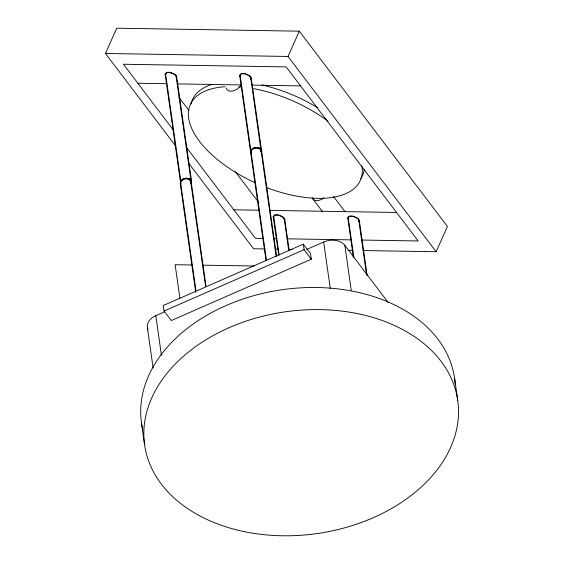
<?xml version="1.0" encoding="UTF-8"?>
<svg xmlns="http://www.w3.org/2000/svg" width="564" height="564" viewBox="0 0 564 564"><rect width="100%" height="100%" fill="white"/><g stroke="black" fill="none" stroke-linecap="round" stroke-linejoin="round"><path stroke-width="0.85" d="M180.6 182.898L165.125 74.095L166.359 72.559A7.381 3.574 24 0 1 167.508 72.291L169.369 72.319M180.699 180.226L165.626 74.222L166.754 72.819A6.747 3.264 24 0 1 167.797 72.573L169.503 72.601A6.747 3.264 24 0 1 170.955 72.883L174.283 74.363A4.441 2.15 24 0 1 176.187 76.873M170.962 72.636L174.6 74.244A4.857 2.348 24 0 1 176.68 76.993L176.299 78.079M266.49 260.49L240.158 75.435L241.293 74.032A6.747 3.264 24 0 1 242.337 73.785L244.043 73.814A6.747 3.264 24 0 1 245.495 74.103L248.823 75.576A4.441 2.15 24 0 1 250.726 78.086M250.768 78.142L250.677 78.65M278.665 254.907L273.216 216.611L274.449 215.074A7.381 3.574 24 0 1 275.599 214.806L277.46 214.835A7.381 3.574 24 0 1 279.053 215.152L282.691 216.766A4.857 2.348 24 0 1 283.903 217.789L284.482 218.557A4.857 2.348 24 0 1 284.82 219.565L289.254 250.853M279.152 254.97L273.716 216.738L274.844 215.335A6.747 3.264 24 0 1 275.895 215.088L277.594 215.117A6.747 3.264 24 0 1 279.046 215.399L282.374 216.879A4.441 2.15 24 0 1 284.277 219.389M284.82 219.565L284.397 220.594M353.409 257.579L347.755 217.824L348.989 216.287A7.381 3.574 24 0 1 350.138 216.019L351.999 216.047A7.381 3.574 24 0 1 353.593 216.364L357.231 217.979A4.857 2.348 24 0 1 358.443 219.008L359.021 219.77A4.857 2.348 24 0 1 359.36 220.785L367.079 275.098M353.832 257.191L348.256 217.951L349.384 216.548A6.747 3.264 24 0 1 350.427 216.301L352.133 216.329M353.586 216.618L356.913 218.092A4.441 2.15 24 0 1 358.02 219.029L358.549 219.727A4.441 2.15 24 0 1 358.859 220.658L358.767 221.166M359.36 220.785L358.937 221.807M284.228 219.953L284.319 219.438L288.768 250.79M175.545 145.872L105.468 53.474L116.734 28.2L299.301 31.175L447.414 226.46L436.148 251.734L363.301 250.55M436.148 251.734L288.035 56.456L299.301 31.175M250.839 79.291L251.262 78.269L276.628 256.521M303.312 244.184L163.313 305.519L164.103 311.039L171.308 320.542L311.314 259.207L310.517 253.68L303.312 244.184L304.102 249.704L311.314 259.207M164.103 311.039L304.102 249.704M147.944 329.454A15.806 11.195 -8.1 0 1 155.798 315.657L164.632 311.779M306.795 249.401L323.666 242.005A15.806 11.195 -8.1 0 1 344.851 245.368L388.356 302.727M105.468 53.474L288.035 56.456M137.849 83.253L166.873 83.726M177.427 83.895L240.765 84.924M252.2 85.115L300.577 85.904M233.834 209.808L259.348 210.224M269.902 210.4L396.57 212.466M263.374 238.445L255.457 238.311L186.247 147.07M273.928 238.614L276.564 238.657M287.118 238.833L351.337 239.876M361.891 240.052L418.185 240.969L286.167 66.897L123.431 64.247L173.472 130.228M264.995 248.95L253.581 248.759L188.82 163.37M275.528 249.119L278.158 249.161M288.69 249.33L292.201 249.394M348.376 250.303L352.768 250.381M191.774 264.988L175.129 264.72L179.909 298.342M203.167 265.172L253.983 266.004M250.346 76.492L250.931 77.254M249.93 76.514L250.458 77.212M175.806 75.273L176.391 76.041M175.39 75.301L175.919 75.999M283.481 217.817L284.009 218.515M333.451 196.399L344.978 211.606M312.773 198.768L322.728 211.902M178.88 97.227L188.996 110.565M235.308 171.625L258.199 201.806M348.333 219.22L348.073 218.839A4.857 2.348 24 0 1 347.741 217.824M240.243 76.704L239.982 76.323A4.857 2.348 24 0 1 239.651 75.308L240.898 73.771A7.381 3.574 24 0 1 242.048 73.503L243.909 73.531A7.381 3.574 24 0 1 245.502 73.849L249.14 75.463A4.857 2.348 24 0 1 251.22 78.206M273.794 218L273.54 217.619A4.857 2.348 24 0 1 273.202 216.611M165.703 75.484L165.442 75.104A4.857 2.348 24 0 1 165.111 74.095M454.619 378.5L457.764 400.602A158.131 112.01 -8.1 0 1 236.33 529.808A158.131 112.01 -8.1 0 1 209.456 337.667A158.131 112.01 -8.1 0 1 457.764 400.602M358.845 220.651L366.6 275.112M344.851 245.368L351.238 290.256M323.666 242.005L330.3 288.62M250.754 78.135L276.156 256.585M239.665 75.308L266.018 260.547M176.708 77.049L191.563 181.354M176.215 76.923L191.09 181.418M191.154 181.594L206.079 286.512M190.681 181.657L205.613 286.568M180.642 182.962L195.948 290.474M180.177 183.018L195.722 292.272M155.798 315.657L161.452 355.369M147.352 327.36L153.126 367.939M141.458 422.683L144.603 444.784M180.825 184.139A5.062 3.581 -8.1 0 1 184.498 178.929A5.062 3.581 -8.1 0 1 190.484 182.137M180.811 184.125A5.534 3.92 -8.1 0 1 185.81 178.28A5.534 3.92 -8.1 0 1 190.984 183.321M181.15 181.735A5.062 3.581 -8.1 0 1 187.368 178.548A5.062 3.581 -8.1 0 1 190.879 182.884M180.811 183.631A5.534 3.92 -8.1 0 1 186.698 178.168A5.534 3.92 -8.1 0 1 190.872 183.73M169.468 72.319A7.381 3.574 24 0 1 171.061 72.636M165.745 74.815A4.441 2.15 24 0 1 165.605 74.222M251.184 153.605A5.534 3.92 -8.1 0 1 255.626 147.564A5.534 3.92 -8.1 0 1 261.329 152.287M251.262 152.837A5.062 3.581 -8.1 0 1 255.866 147.874A5.062 3.581 -8.1 0 1 261.012 151.85M240.285 76.034A4.441 2.15 24 0 1 240.144 75.435M352.225 216.329A6.747 3.264 24 0 1 353.677 216.618M348.376 218.55A4.441 2.15 24 0 1 348.235 217.951M273.836 217.33A4.441 2.15 24 0 1 273.695 216.738M241.075 84.663A8.953 5.88 -37.2 0 1 232.735 91.001A8.953 5.88 -37.2 0 1 226.15 87.801M323.898 197.823A8.953 5.88 -37.2 0 1 312.202 197.633M361.898 165.823A93.095 45.064 24 0 1 266.448 187.509M255.485 182.919A93.095 45.064 24 0 1 189.99 123.925A93.095 45.064 24 0 1 224.867 86.701M238.988 86.771A93.095 45.064 24 0 1 241.477 86.969M253.504 88.633A93.095 45.064 24 0 1 328.015 121.225M364.288 169.397A93.095 45.064 24 0 1 360.791 178.626M191.09 103.952A93.095 45.064 24 0 1 212.029 84.417M261.907 84.967A93.095 45.064 24 0 1 317.469 107.675M260.906 151.279A5.062 3.581 -8.1 0 0 254.921 148.078A5.062 3.581 -8.1 0 0 251.248 153.288A5.534 3.92 -8.1 0 1 256.232 147.43A5.534 3.92 -8.1 0 1 261.407 152.47M142.875 430.17A158.131 112.01 -8.1 0 1 281.429 289.818A158.131 112.01 -8.1 0 1 455.226 384.514"/></g></svg>
